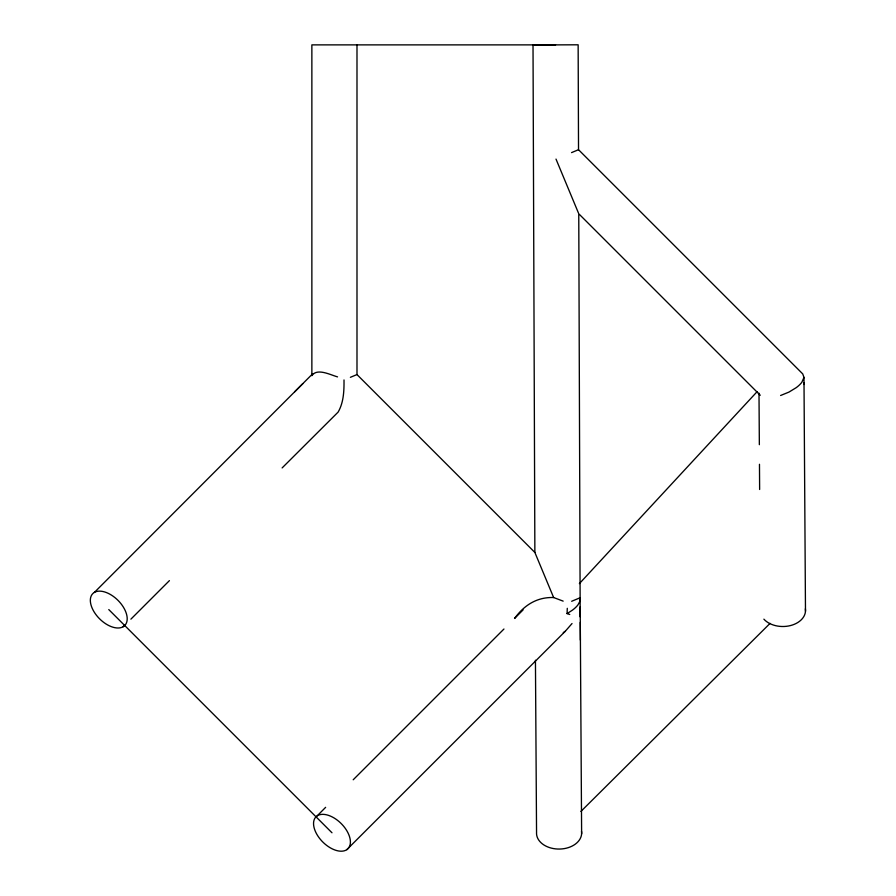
<?xml version="1.0" encoding="UTF-8"?>
<svg xmlns="http://www.w3.org/2000/svg" width="896" height="896" viewBox="0 0 896 896"><rect width="100%" height="100%" fill="white"/><g stroke="black" fill="none" stroke-linecap="round" stroke-linejoin="round"><path stroke-width="1.34" d="M344.008 379.949C344.12 390.813 343.706 402.472 338.128 412.093L282.128 467.925M580.194 607.197L579.891 616.65M569.744 614.488L567.078 613.592L567.291 608.317M580.16 607.645L578.76 213.763L760.256 395.259M563.158 601.126L553.638 597.542L534.867 552.451L533.019 44.968L578.144 44.8L578.525 149.71L802.726 373.901L803.992 377.418L801.808 382.323A19.645 8.008 -26.7 0 1 796.298 387.61L788.984 392.078L780.606 395.494M579.645 609.078L580.194 607.04M337.534 376.88C330.277 374.853 317.072 367.763 311.864 375.67L311.864 44.878L555.587 44.878M346.842 849.643A22.568 13.026 45 0 0 333.984 817.914A22.568 13.026 45 0 0 315.112 830.771A22.568 13.026 45 0 0 346.842 849.643L565.242 631.31L572.029 623.538M579.376 583.632L757.12 391.653M94.394 592.413L312.693 373.744M169.422 580.619L130.894 619.158M317.117 815.909L325.629 807.341M523.085 609.896L514.562 618.464C524.16 605.125 537.085 596.938 553.638 597.542M503.955 629.014L353.203 779.778M294.683 391.787L302.837 383.645M580.877 811.451L770.067 623.37M123.155 626.741A22.568 13.026 45 0 0 111.563 595.19A22.568 13.026 45 0 0 91.605 606.794A22.568 13.026 45 0 0 123.155 626.741L125.093 624.848M563.282 632.632L565.242 631.31M567.078 613.592L572.432 610.154A19.645 8.008 -26.7 0 0 577.954 604.867L579.813 601.474L579.835 597.878L571.67 601.272M571.558 152.611L578.525 149.71M350.381 377.317L356.989 374.573L534.867 552.451M108.774 609.571L331.979 832.776M556.002 159.085L578.424 212.957M580.048 614.242L580.227 615.339M759.002 393.142L759.349 444.696M804.014 382.894L805.482 611.274M759.472 464.285L759.629 489.485M580.205 609.034L581.627 833.818M580.272 622.35L580.373 640.114M535.438 660.229L536.547 832.406A22.568 15.949 -0.4 0 0 559.742 849.05A22.568 15.949 -0.4 0 0 581.526 831.342M803.992 377.418L804.026 384.507M356.989 44.878L356.989 374.573M805.381 608.798A22.568 15.949 -0.4 0 1 790.373 625.598A22.568 15.949 -0.4 0 1 763.885 619.158"/></g></svg>
